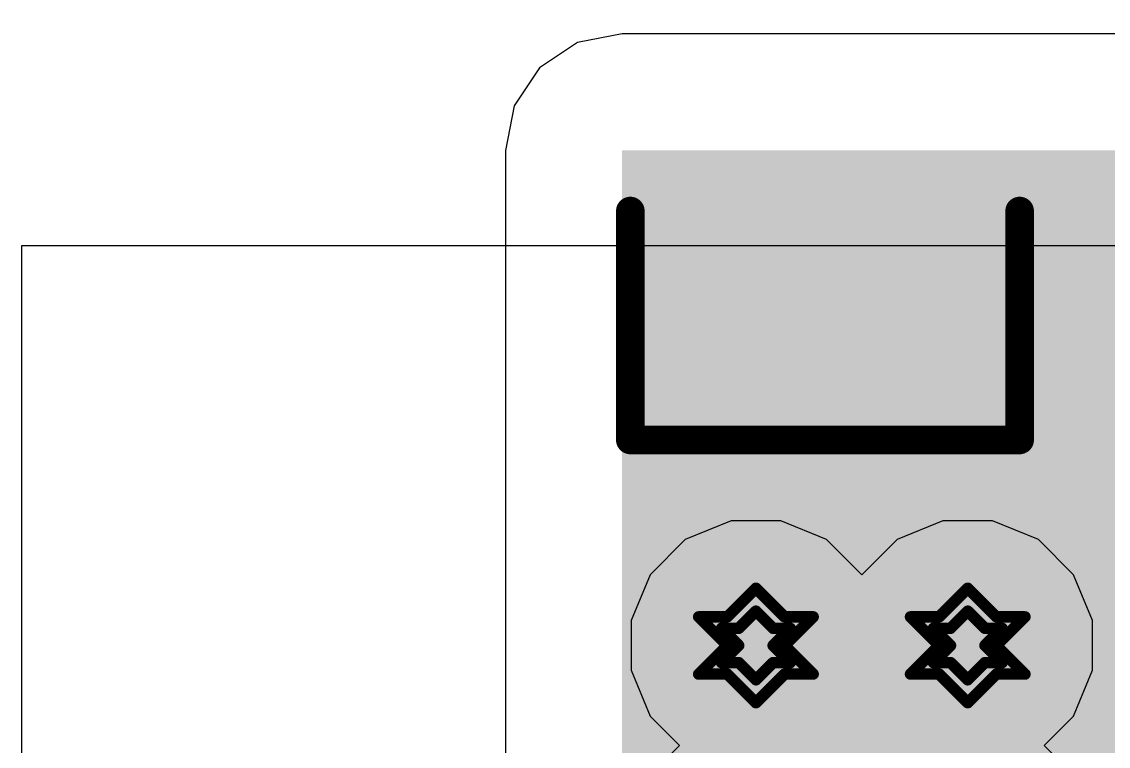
# Model space of a CAD drawing. Header units: inches. Extents: x -5 to 5328, y -4 to 5281.
# Drawn here: x 25.331 to 30.152, y 7.313 to 10.529 of the extents above; entities that cross this region are included whole.
import ezdxf

# ---------------------------------------------------------------- set-up
doc = ezdxf.new("R2010")
doc.units = ezdxf.units.IN
for name, color, linetype in [('Bottom Layer', 5, 'Continuous'), ('Bottom Solder', 6, 'Continuous'), ('Drill Drawing', 1, 'Continuous'), ('Layer 1', 16, 'Continuous'), ('Layer 2', 76, 'Continuous'), ('Top Layer', 1, 'Continuous'), ('Top Overlay', 2, 'Continuous'), ('Top Paste', 8, 'Continuous'), ('Top Solder', 216, 'Continuous'), ('Via Holes', 16, 'Continuous')]:
    doc.layers.add(name, color=color, linetype=linetype)

# ---------------------------------------------------------------- blocks, each defined once
blk = doc.blocks.new('C___0805_171')
at = {"layer": 'Top Layer'}
for points in [[(-1.524, 0.762), (-0.508, 0.762), (-0.508, -0.762), (-1.524, -0.762)], [(0.508, 0.762), (1.524, 0.762), (1.524, -0.762), (0.508, -0.762)]]:
    blk.add_hatch(color=1, dxfattribs=at).paths.add_polyline_path(points)
at = {"layer": 'Top Paste'}
for points in [[(-1.524, 0.762), (-0.508, 0.762), (-0.508, -0.762), (-1.524, -0.762)], [(0.508, 0.762), (1.524, 0.762), (1.524, -0.762), (0.508, -0.762)]]:
    blk.add_hatch(color=8, dxfattribs=at).paths.add_polyline_path(points)
at = {"layer": 'Top Solder'}
for points in [[(-1.594, 0.832), (-0.438, 0.832), (-0.438, -0.832), (-1.594, -0.832)], [(0.438, 0.832), (1.594, 0.832), (1.594, -0.832), (0.438, -0.832)]]:
    blk.add_hatch(color=216, dxfattribs=at).paths.add_polyline_path(points)
at = {"layer": 'Top Overlay'}
for points in [[(-0.6096, 0.8636, 0.127, 0.127, 0), (-1.6256, 0.8636, 0.127, 0.127, 0)], [(-1.6256, -0.8636, 0.127, 0.127, 0), (-1.6256, 0.8636, 0.127, 0.127, 0)], [(1.6256, 0.8636, 0.127, 0.127, 0), (0.6096, 0.8636, 0.127, 0.127, 0)], [(1.6256, -0.8636, 0.127, 0.127, 0), (1.6256, 0.8636, 0.127, 0.127, 0)], [(-0.6096, -0.8636, 0.127, 0.127, 0), (-1.6256, -0.8636, 0.127, 0.127, 0)], [(1.6256, -0.8636, 0.127, 0.127, 0), (0.6096, -0.8636, 0.127, 0.127, 0)]]:
    blk.add_lwpolyline(points, format="xyseb", dxfattribs=at)
for points in [[(-1.6574, 0.8636, 0.0635, 0.0635, 1), (-1.5938, 0.8636, 0.0635, 0.0635, 1)], [(-1.6574, 0.8636, 0.0635, 0.0635, 1), (-1.5938, 0.8636, 0.0635, 0.0635, 1)], [(-0.6413, 0.8636, 0.0635, 0.0635, 1), (-0.5778, 0.8636, 0.0635, 0.0635, 1)], [(0.5778, 0.8636, 0.0635, 0.0635, 1), (0.6413, 0.8636, 0.0635, 0.0635, 1)], [(1.5938, 0.8636, 0.0635, 0.0635, 1), (1.6574, 0.8636, 0.0635, 0.0635, 1)], [(1.5938, 0.8636, 0.0635, 0.0635, 1), (1.6574, 0.8636, 0.0635, 0.0635, 1)], [(-1.6574, -0.8636, 0.0635, 0.0635, 1), (-1.5938, -0.8636, 0.0635, 0.0635, 1)], [(-1.6574, -0.8636, 0.0635, 0.0635, 1), (-1.5938, -0.8636, 0.0635, 0.0635, 1)], [(-0.6413, -0.8636, 0.0635, 0.0635, 1), (-0.5778, -0.8636, 0.0635, 0.0635, 1)], [(0.5778, -0.8636, 0.0635, 0.0635, 1), (0.6413, -0.8636, 0.0635, 0.0635, 1)], [(1.5938, -0.8636, 0.0635, 0.0635, 1), (1.6574, -0.8636, 0.0635, 0.0635, 1)], [(1.5938, -0.8636, 0.0635, 0.0635, 1), (1.6574, -0.8636, 0.0635, 0.0635, 1)]]:
    blk.add_lwpolyline(points, format="xyseb", close=True, dxfattribs=at)

msp = doc.modelspace()

# ---------------------------------------------------------------- hatches: boundary and pattern name
at = {"layer": 'Bottom Layer'}
h = msp.add_hatch(color=5, dxfattribs=at)
edge = h.paths.add_edge_path()
edge.add_arc((28.5888, 7.7607), 0.3, 0, 360)
h = msp.add_hatch(color=5, dxfattribs=at)
edge = h.paths.add_edge_path()
edge.add_arc((29.5286, 7.7607), 0.3, 0, 360)
at = {"layer": 'Bottom Solder'}
h = msp.add_hatch(color=6, dxfattribs=at)
edge = h.paths.add_edge_path()
edge.add_arc((28.5888, 7.7607), 0.4016, 0, 360)
h = msp.add_hatch(color=6, dxfattribs=at)
edge = h.paths.add_edge_path()
edge.add_arc((29.5286, 7.7607), 0.4016, 0, 360)
at = {"layer": 'Layer 1'}
h = msp.add_hatch(color=16, dxfattribs=at)
edge = h.paths.add_edge_path()
edge.add_arc((28.5888, 7.7607), 0.3, 0, 360)
h = msp.add_hatch(color=16, dxfattribs=at)
edge = h.paths.add_edge_path()
edge.add_arc((29.5286, 7.7607), 0.3, 0, 360)
at = {"layer": 'Layer 2'}
h = msp.add_hatch(color=76, dxfattribs=at)
edge = h.paths.add_edge_path()
edge.add_arc((28.5888, 7.7607), 0.3, 0, 360)
h = msp.add_hatch(color=76, dxfattribs=at)
edge = h.paths.add_edge_path()
edge.add_arc((29.5286, 7.7607), 0.3, 0, 360)
at = {"layer": 'Top Layer'}
msp.add_hatch(color=1, dxfattribs=at).paths.add_polyline_path([(27.9952, 5.3475), (36.158, 5.3475), (36.158, 9.9584), (27.9952, 9.9584)])
h = msp.add_hatch(color=1, dxfattribs=at)
edge = h.paths.add_edge_path()
edge.add_arc((28.5888, 7.7607), 0.3, 0, 360)
h = msp.add_hatch(color=1, dxfattribs=at)
edge = h.paths.add_edge_path()
edge.add_arc((29.5286, 7.7607), 0.3, 0, 360)
at = {"layer": 'Top Solder'}
h = msp.add_hatch(color=216, dxfattribs=at)
edge = h.paths.add_edge_path()
edge.add_arc((28.5888, 7.7607), 0.4016, 0, 360)
h = msp.add_hatch(color=216, dxfattribs=at)
edge = h.paths.add_edge_path()
edge.add_arc((29.5286, 7.7607), 0.4016, 0, 360)
at = {"layer": 'Via Holes'}
h = msp.add_hatch(color=7, dxfattribs=at)
edge = h.paths.add_edge_path()
edge.add_arc((28.5888, 7.7607), 0.15, 0, 360)
h = msp.add_hatch(color=7, dxfattribs=at)
edge = h.paths.add_edge_path()
edge.add_arc((29.5286, 7.7607), 0.15, 0, 360)

# ---------------------------------------------------------------- linework, layer by layer
at = {"layer": 'Bottom Layer'}
for p, q in [((28.4786, 8.3147), (28.275, 8.2304)), ((28.699, 8.3147), (28.4786, 8.3147)), ((28.9026, 8.2304), (28.699, 8.3147)), ((29.4184, 8.3147), (29.2148, 8.2304)), ((29.6388, 8.3147), (29.4184, 8.3147)), ((29.8424, 8.2304), (29.6388, 8.3147)), ((28.275, 8.2304), (28.1191, 8.0746)), ((28.9923, 8.1407), (28.9026, 8.2304)), ((29.2148, 8.2304), (29.1251, 8.1407)), ((29.9982, 8.0746), (29.8424, 8.2304)), ((29.0587, 8.0748), (28.9923, 8.1407)), ((29.1251, 8.1407), (29.0587, 8.0748)), ((28.1191, 8.0746), (28.0348, 7.8709)), ((30.0826, 7.8709), (29.9982, 8.0746)), ((28.0348, 7.8709), (28.0348, 7.6505)), ((30.0826, 7.6505), (30.0826, 7.8709)), ((28.0348, 7.6505), (28.1191, 7.4469)), ((29.9982, 7.4469), (30.0826, 7.6505)), ((28.1191, 7.4469), (28.2498, 7.3162)), ((29.8676, 7.3162), (29.9982, 7.4469)), ((28.2498, 7.3162), (28.1191, 7.1856)), ((29.9982, 7.1856), (29.8676, 7.3162))]:
    msp.add_line(p, q, dxfattribs=at)
at = {"layer": 'Drill Drawing'}
for points in [[(28.4618, 7.8877, 0.0508, 0.0508, 0), (28.5888, 8.0147, 0.0508, 0.0508, 0)], [(28.5888, 8.0147, 0.0508, 0.0508, 0), (28.7158, 7.8877, 0.0508, 0.0508, 0)], [(29.4016, 7.8877, 0.0508, 0.0508, 0), (29.5286, 8.0147, 0.0508, 0.0508, 0)], [(29.5286, 8.0147, 0.0508, 0.0508, 0), (29.6556, 7.8877, 0.0508, 0.0508, 0)], [(28.3348, 7.8877, 0.0508, 0.0508, 0), (28.4618, 7.7607, 0.0508, 0.0508, 0)], [(28.3348, 7.8877, 0.0508, 0.0508, 0), (28.4618, 7.8877, 0.0508, 0.0508, 0)], [(28.5126, 7.8369, 0.0508, 0.0508, 0), (28.5888, 7.9131, 0.0508, 0.0508, 0)], [(28.5888, 7.9131, 0.0508, 0.0508, 0), (28.665, 7.8369, 0.0508, 0.0508, 0)], [(28.7158, 7.8877, 0.0508, 0.0508, 0), (28.8428, 7.8877, 0.0508, 0.0508, 0)], [(28.7158, 7.7607, 0.0508, 0.0508, 0), (28.8428, 7.8877, 0.0508, 0.0508, 0)], [(29.2746, 7.8877, 0.0508, 0.0508, 0), (29.4016, 7.7607, 0.0508, 0.0508, 0)], [(29.2746, 7.8877, 0.0508, 0.0508, 0), (29.4016, 7.8877, 0.0508, 0.0508, 0)], [(29.4524, 7.8369, 0.0508, 0.0508, 0), (29.5286, 7.9131, 0.0508, 0.0508, 0)], [(29.5286, 7.9131, 0.0508, 0.0508, 0), (29.6048, 7.8369, 0.0508, 0.0508, 0)], [(29.6556, 7.8877, 0.0508, 0.0508, 0), (29.7826, 7.8877, 0.0508, 0.0508, 0)], [(29.6556, 7.7607, 0.0508, 0.0508, 0), (29.7826, 7.8877, 0.0508, 0.0508, 0)], [(28.4364, 7.8369, 0.0508, 0.0508, 0), (28.5126, 7.7607, 0.0508, 0.0508, 0)], [(28.4364, 7.8369, 0.0508, 0.0508, 0), (28.5126, 7.8369, 0.0508, 0.0508, 0)], [(28.665, 7.8369, 0.0508, 0.0508, 0), (28.7412, 7.8369, 0.0508, 0.0508, 0)], [(28.665, 7.7607, 0.0508, 0.0508, 0), (28.7412, 7.8369, 0.0508, 0.0508, 0)], [(29.3762, 7.8369, 0.0508, 0.0508, 0), (29.4524, 7.7607, 0.0508, 0.0508, 0)], [(29.3762, 7.8369, 0.0508, 0.0508, 0), (29.4524, 7.8369, 0.0508, 0.0508, 0)], [(29.6048, 7.8369, 0.0508, 0.0508, 0), (29.681, 7.8369, 0.0508, 0.0508, 0)], [(29.6048, 7.7607, 0.0508, 0.0508, 0), (29.681, 7.8369, 0.0508, 0.0508, 0)], [(28.3348, 7.6337, 0.0508, 0.0508, 0), (28.4618, 7.7607, 0.0508, 0.0508, 0)], [(28.4364, 7.6845, 0.0508, 0.0508, 0), (28.5126, 7.7607, 0.0508, 0.0508, 0)], [(28.665, 7.7607, 0.0508, 0.0508, 0), (28.7412, 7.6845, 0.0508, 0.0508, 0)], [(28.7158, 7.7607, 0.0508, 0.0508, 0), (28.8428, 7.6337, 0.0508, 0.0508, 0)], [(29.2746, 7.6337, 0.0508, 0.0508, 0), (29.4016, 7.7607, 0.0508, 0.0508, 0)], [(29.3762, 7.6845, 0.0508, 0.0508, 0), (29.4524, 7.7607, 0.0508, 0.0508, 0)], [(29.6048, 7.7607, 0.0508, 0.0508, 0), (29.681, 7.6845, 0.0508, 0.0508, 0)], [(29.6556, 7.7607, 0.0508, 0.0508, 0), (29.7826, 7.6337, 0.0508, 0.0508, 0)], [(28.4364, 7.6845, 0.0508, 0.0508, 0), (28.5126, 7.6845, 0.0508, 0.0508, 0)], [(28.5126, 7.6845, 0.0508, 0.0508, 0), (28.5888, 7.6083, 0.0508, 0.0508, 0)], [(28.5888, 7.6083, 0.0508, 0.0508, 0), (28.665, 7.6845, 0.0508, 0.0508, 0)], [(28.665, 7.6845, 0.0508, 0.0508, 0), (28.7412, 7.6845, 0.0508, 0.0508, 0)], [(29.3762, 7.6845, 0.0508, 0.0508, 0), (29.4524, 7.6845, 0.0508, 0.0508, 0)], [(29.4524, 7.6845, 0.0508, 0.0508, 0), (29.5286, 7.6083, 0.0508, 0.0508, 0)], [(29.5286, 7.6083, 0.0508, 0.0508, 0), (29.6048, 7.6845, 0.0508, 0.0508, 0)], [(29.6048, 7.6845, 0.0508, 0.0508, 0), (29.681, 7.6845, 0.0508, 0.0508, 0)], [(28.3348, 7.6337, 0.0508, 0.0508, 0), (28.4618, 7.6337, 0.0508, 0.0508, 0)], [(28.4618, 7.6337, 0.0508, 0.0508, 0), (28.5888, 7.5067, 0.0508, 0.0508, 0)], [(28.5888, 7.5067, 0.0508, 0.0508, 0), (28.7158, 7.6337, 0.0508, 0.0508, 0)], [(28.7158, 7.6337, 0.0508, 0.0508, 0), (28.8428, 7.6337, 0.0508, 0.0508, 0)], [(29.2746, 7.6337, 0.0508, 0.0508, 0), (29.4016, 7.6337, 0.0508, 0.0508, 0)], [(29.4016, 7.6337, 0.0508, 0.0508, 0), (29.5286, 7.5067, 0.0508, 0.0508, 0)], [(29.5286, 7.5067, 0.0508, 0.0508, 0), (29.6556, 7.6337, 0.0508, 0.0508, 0)], [(29.6556, 7.6337, 0.0508, 0.0508, 0), (29.7826, 7.6337, 0.0508, 0.0508, 0)]]:
    msp.add_lwpolyline(points, format="xyseb", dxfattribs=at)
for points in [[(28.5761, 8.0147, 0.0254, 0.0254, 1), (28.6015, 8.0147, 0.0254, 0.0254, 1)], [(28.5761, 8.0147, 0.0254, 0.0254, 1), (28.6015, 8.0147, 0.0254, 0.0254, 1)], [(29.5159, 8.0147, 0.0254, 0.0254, 1), (29.5413, 8.0147, 0.0254, 0.0254, 1)], [(29.5159, 8.0147, 0.0254, 0.0254, 1), (29.5413, 8.0147, 0.0254, 0.0254, 1)], [(28.3221, 7.8877, 0.0254, 0.0254, 1), (28.3475, 7.8877, 0.0254, 0.0254, 1)], [(28.3221, 7.8877, 0.0254, 0.0254, 1), (28.3475, 7.8877, 0.0254, 0.0254, 1)], [(28.4491, 7.8877, 0.0254, 0.0254, 1), (28.4745, 7.8877, 0.0254, 0.0254, 1)], [(28.4491, 7.8877, 0.0254, 0.0254, 1), (28.4745, 7.8877, 0.0254, 0.0254, 1)], [(28.5761, 7.9131, 0.0254, 0.0254, 1), (28.6015, 7.9131, 0.0254, 0.0254, 1)], [(28.5761, 7.9131, 0.0254, 0.0254, 1), (28.6015, 7.9131, 0.0254, 0.0254, 1)], [(28.7031, 7.8877, 0.0254, 0.0254, 1), (28.7285, 7.8877, 0.0254, 0.0254, 1)], [(28.7031, 7.8877, 0.0254, 0.0254, 1), (28.7285, 7.8877, 0.0254, 0.0254, 1)], [(28.8301, 7.8877, 0.0254, 0.0254, 1), (28.8555, 7.8877, 0.0254, 0.0254, 1)], [(28.8301, 7.8877, 0.0254, 0.0254, 1), (28.8555, 7.8877, 0.0254, 0.0254, 1)], [(29.2619, 7.8877, 0.0254, 0.0254, 1), (29.2873, 7.8877, 0.0254, 0.0254, 1)], [(29.2619, 7.8877, 0.0254, 0.0254, 1), (29.2873, 7.8877, 0.0254, 0.0254, 1)], [(29.3889, 7.8877, 0.0254, 0.0254, 1), (29.4143, 7.8877, 0.0254, 0.0254, 1)], [(29.3889, 7.8877, 0.0254, 0.0254, 1), (29.4143, 7.8877, 0.0254, 0.0254, 1)], [(29.5159, 7.9131, 0.0254, 0.0254, 1), (29.5413, 7.9131, 0.0254, 0.0254, 1)], [(29.5159, 7.9131, 0.0254, 0.0254, 1), (29.5413, 7.9131, 0.0254, 0.0254, 1)], [(29.6429, 7.8877, 0.0254, 0.0254, 1), (29.6683, 7.8877, 0.0254, 0.0254, 1)], [(29.6429, 7.8877, 0.0254, 0.0254, 1), (29.6683, 7.8877, 0.0254, 0.0254, 1)], [(29.7699, 7.8877, 0.0254, 0.0254, 1), (29.7953, 7.8877, 0.0254, 0.0254, 1)], [(29.7699, 7.8877, 0.0254, 0.0254, 1), (29.7953, 7.8877, 0.0254, 0.0254, 1)], [(28.4237, 7.8369, 0.0254, 0.0254, 1), (28.4491, 7.8369, 0.0254, 0.0254, 1)], [(28.4237, 7.8369, 0.0254, 0.0254, 1), (28.4491, 7.8369, 0.0254, 0.0254, 1)], [(28.4999, 7.8369, 0.0254, 0.0254, 1), (28.5253, 7.8369, 0.0254, 0.0254, 1)], [(28.4999, 7.8369, 0.0254, 0.0254, 1), (28.5253, 7.8369, 0.0254, 0.0254, 1)], [(28.6523, 7.8369, 0.0254, 0.0254, 1), (28.6777, 7.8369, 0.0254, 0.0254, 1)], [(28.6523, 7.8369, 0.0254, 0.0254, 1), (28.6777, 7.8369, 0.0254, 0.0254, 1)], [(28.7285, 7.8369, 0.0254, 0.0254, 1), (28.7539, 7.8369, 0.0254, 0.0254, 1)], [(28.7285, 7.8369, 0.0254, 0.0254, 1), (28.7539, 7.8369, 0.0254, 0.0254, 1)], [(29.3635, 7.8369, 0.0254, 0.0254, 1), (29.3889, 7.8369, 0.0254, 0.0254, 1)], [(29.3635, 7.8369, 0.0254, 0.0254, 1), (29.3889, 7.8369, 0.0254, 0.0254, 1)], [(29.4397, 7.8369, 0.0254, 0.0254, 1), (29.4651, 7.8369, 0.0254, 0.0254, 1)], [(29.4397, 7.8369, 0.0254, 0.0254, 1), (29.4651, 7.8369, 0.0254, 0.0254, 1)], [(29.5921, 7.8369, 0.0254, 0.0254, 1), (29.6175, 7.8369, 0.0254, 0.0254, 1)], [(29.5921, 7.8369, 0.0254, 0.0254, 1), (29.6175, 7.8369, 0.0254, 0.0254, 1)], [(29.6683, 7.8369, 0.0254, 0.0254, 1), (29.6937, 7.8369, 0.0254, 0.0254, 1)], [(29.6683, 7.8369, 0.0254, 0.0254, 1), (29.6937, 7.8369, 0.0254, 0.0254, 1)], [(28.4491, 7.7607, 0.0254, 0.0254, 1), (28.4745, 7.7607, 0.0254, 0.0254, 1)], [(28.4491, 7.7607, 0.0254, 0.0254, 1), (28.4745, 7.7607, 0.0254, 0.0254, 1)], [(28.4999, 7.7607, 0.0254, 0.0254, 1), (28.5253, 7.7607, 0.0254, 0.0254, 1)], [(28.4999, 7.7607, 0.0254, 0.0254, 1), (28.5253, 7.7607, 0.0254, 0.0254, 1)], [(28.6523, 7.7607, 0.0254, 0.0254, 1), (28.6777, 7.7607, 0.0254, 0.0254, 1)], [(28.6523, 7.7607, 0.0254, 0.0254, 1), (28.6777, 7.7607, 0.0254, 0.0254, 1)], [(28.7031, 7.7607, 0.0254, 0.0254, 1), (28.7285, 7.7607, 0.0254, 0.0254, 1)], [(28.7031, 7.7607, 0.0254, 0.0254, 1), (28.7285, 7.7607, 0.0254, 0.0254, 1)], [(29.3889, 7.7607, 0.0254, 0.0254, 1), (29.4143, 7.7607, 0.0254, 0.0254, 1)], [(29.3889, 7.7607, 0.0254, 0.0254, 1), (29.4143, 7.7607, 0.0254, 0.0254, 1)], [(29.4397, 7.7607, 0.0254, 0.0254, 1), (29.4651, 7.7607, 0.0254, 0.0254, 1)], [(29.4397, 7.7607, 0.0254, 0.0254, 1), (29.4651, 7.7607, 0.0254, 0.0254, 1)], [(29.5921, 7.7607, 0.0254, 0.0254, 1), (29.6175, 7.7607, 0.0254, 0.0254, 1)], [(29.5921, 7.7607, 0.0254, 0.0254, 1), (29.6175, 7.7607, 0.0254, 0.0254, 1)], [(29.6429, 7.7607, 0.0254, 0.0254, 1), (29.6683, 7.7607, 0.0254, 0.0254, 1)], [(29.6429, 7.7607, 0.0254, 0.0254, 1), (29.6683, 7.7607, 0.0254, 0.0254, 1)], [(28.4237, 7.6845, 0.0254, 0.0254, 1), (28.4491, 7.6845, 0.0254, 0.0254, 1)], [(28.4237, 7.6845, 0.0254, 0.0254, 1), (28.4491, 7.6845, 0.0254, 0.0254, 1)], [(28.4999, 7.6845, 0.0254, 0.0254, 1), (28.5253, 7.6845, 0.0254, 0.0254, 1)], [(28.4999, 7.6845, 0.0254, 0.0254, 1), (28.5253, 7.6845, 0.0254, 0.0254, 1)], [(28.6523, 7.6845, 0.0254, 0.0254, 1), (28.6777, 7.6845, 0.0254, 0.0254, 1)], [(28.6523, 7.6845, 0.0254, 0.0254, 1), (28.6777, 7.6845, 0.0254, 0.0254, 1)], [(28.7285, 7.6845, 0.0254, 0.0254, 1), (28.7539, 7.6845, 0.0254, 0.0254, 1)], [(28.7285, 7.6845, 0.0254, 0.0254, 1), (28.7539, 7.6845, 0.0254, 0.0254, 1)], [(29.3635, 7.6845, 0.0254, 0.0254, 1), (29.3889, 7.6845, 0.0254, 0.0254, 1)], [(29.3635, 7.6845, 0.0254, 0.0254, 1), (29.3889, 7.6845, 0.0254, 0.0254, 1)], [(29.4397, 7.6845, 0.0254, 0.0254, 1), (29.4651, 7.6845, 0.0254, 0.0254, 1)], [(29.4397, 7.6845, 0.0254, 0.0254, 1), (29.4651, 7.6845, 0.0254, 0.0254, 1)], [(29.5921, 7.6845, 0.0254, 0.0254, 1), (29.6175, 7.6845, 0.0254, 0.0254, 1)], [(29.5921, 7.6845, 0.0254, 0.0254, 1), (29.6175, 7.6845, 0.0254, 0.0254, 1)], [(29.6683, 7.6845, 0.0254, 0.0254, 1), (29.6937, 7.6845, 0.0254, 0.0254, 1)], [(29.6683, 7.6845, 0.0254, 0.0254, 1), (29.6937, 7.6845, 0.0254, 0.0254, 1)], [(28.3221, 7.6337, 0.0254, 0.0254, 1), (28.3475, 7.6337, 0.0254, 0.0254, 1)], [(28.3221, 7.6337, 0.0254, 0.0254, 1), (28.3475, 7.6337, 0.0254, 0.0254, 1)], [(28.4491, 7.6337, 0.0254, 0.0254, 1), (28.4745, 7.6337, 0.0254, 0.0254, 1)], [(28.4491, 7.6337, 0.0254, 0.0254, 1), (28.4745, 7.6337, 0.0254, 0.0254, 1)], [(28.5761, 7.6083, 0.0254, 0.0254, 1), (28.6015, 7.6083, 0.0254, 0.0254, 1)], [(28.5761, 7.6083, 0.0254, 0.0254, 1), (28.6015, 7.6083, 0.0254, 0.0254, 1)], [(28.7031, 7.6337, 0.0254, 0.0254, 1), (28.7285, 7.6337, 0.0254, 0.0254, 1)], [(28.7031, 7.6337, 0.0254, 0.0254, 1), (28.7285, 7.6337, 0.0254, 0.0254, 1)], [(28.8301, 7.6337, 0.0254, 0.0254, 1), (28.8555, 7.6337, 0.0254, 0.0254, 1)], [(28.8301, 7.6337, 0.0254, 0.0254, 1), (28.8555, 7.6337, 0.0254, 0.0254, 1)], [(29.2619, 7.6337, 0.0254, 0.0254, 1), (29.2873, 7.6337, 0.0254, 0.0254, 1)], [(29.2619, 7.6337, 0.0254, 0.0254, 1), (29.2873, 7.6337, 0.0254, 0.0254, 1)], [(29.3889, 7.6337, 0.0254, 0.0254, 1), (29.4143, 7.6337, 0.0254, 0.0254, 1)], [(29.3889, 7.6337, 0.0254, 0.0254, 1), (29.4143, 7.6337, 0.0254, 0.0254, 1)], [(29.5159, 7.6083, 0.0254, 0.0254, 1), (29.5413, 7.6083, 0.0254, 0.0254, 1)], [(29.5159, 7.6083, 0.0254, 0.0254, 1), (29.5413, 7.6083, 0.0254, 0.0254, 1)], [(29.6429, 7.6337, 0.0254, 0.0254, 1), (29.6683, 7.6337, 0.0254, 0.0254, 1)], [(29.6429, 7.6337, 0.0254, 0.0254, 1), (29.6683, 7.6337, 0.0254, 0.0254, 1)], [(29.7699, 7.6337, 0.0254, 0.0254, 1), (29.7953, 7.6337, 0.0254, 0.0254, 1)], [(29.7699, 7.6337, 0.0254, 0.0254, 1), (29.7953, 7.6337, 0.0254, 0.0254, 1)], [(28.5761, 7.5067, 0.0254, 0.0254, 1), (28.6015, 7.5067, 0.0254, 0.0254, 1)], [(28.5761, 7.5067, 0.0254, 0.0254, 1), (28.6015, 7.5067, 0.0254, 0.0254, 1)], [(29.5159, 7.5067, 0.0254, 0.0254, 1), (29.5413, 7.5067, 0.0254, 0.0254, 1)], [(29.5159, 7.5067, 0.0254, 0.0254, 1), (29.5413, 7.5067, 0.0254, 0.0254, 1)]]:
    msp.add_lwpolyline(points, format="xyseb", close=True, dxfattribs=at)
at = {"layer": 'Layer 1'}
for p, q in [((28.4786, 8.3147), (28.275, 8.2304)), ((28.699, 8.3147), (28.4786, 8.3147)), ((28.9026, 8.2304), (28.699, 8.3147)), ((29.4184, 8.3147), (29.2148, 8.2304)), ((29.6388, 8.3147), (29.4184, 8.3147)), ((29.8424, 8.2304), (29.6388, 8.3147)), ((28.275, 8.2304), (28.1191, 8.0746)), ((28.9923, 8.1407), (28.9026, 8.2304)), ((29.2148, 8.2304), (29.1251, 8.1407)), ((29.9982, 8.0746), (29.8424, 8.2304)), ((29.0587, 8.0748), (28.9923, 8.1407)), ((29.1251, 8.1407), (29.0587, 8.0748)), ((28.1191, 8.0746), (28.0348, 7.8709)), ((30.0826, 7.8709), (29.9982, 8.0746)), ((28.0348, 7.8709), (28.0348, 7.6505)), ((30.0826, 7.6505), (30.0826, 7.8709)), ((28.0348, 7.6505), (28.1191, 7.4469)), ((29.9982, 7.4469), (30.0826, 7.6505)), ((28.1191, 7.4469), (28.2498, 7.3162)), ((29.8676, 7.3162), (29.9982, 7.4469)), ((28.2498, 7.3162), (28.1191, 7.1856)), ((29.9982, 7.1856), (29.8676, 7.3162))]:
    msp.add_line(p, q, dxfattribs=at)
at = {"layer": 'Layer 2'}
for p, q in [((25.3313, 3.6812), (25.3313, 9.5366)), ((25.3313, 9.5366), (40.9269, 9.5366))]:
    msp.add_line(p, q, dxfattribs=at)
at = {"layer": 'Top Layer'}
for p, q in [((27.9952, 10.4763), (27.7969, 10.4369)), ((36.158, 10.4763), (27.9952, 10.4763)), ((27.7969, 10.4369), (27.6289, 10.3246)), ((27.6289, 10.3246), (27.5166, 10.1566)), ((27.5166, 10.1566), (27.4772, 9.9584)), ((27.4772, 9.9584), (27.4772, 5.3475))]:
    msp.add_line(p, q, dxfattribs=at)

# ---------------------------------------------------------------- block references
at = {"rotation": 270}
msp.add_blockref('C___0805_171', (28.8952, 10.2986), dxfattribs=at)

doc.saveas('drawing.dxf')
